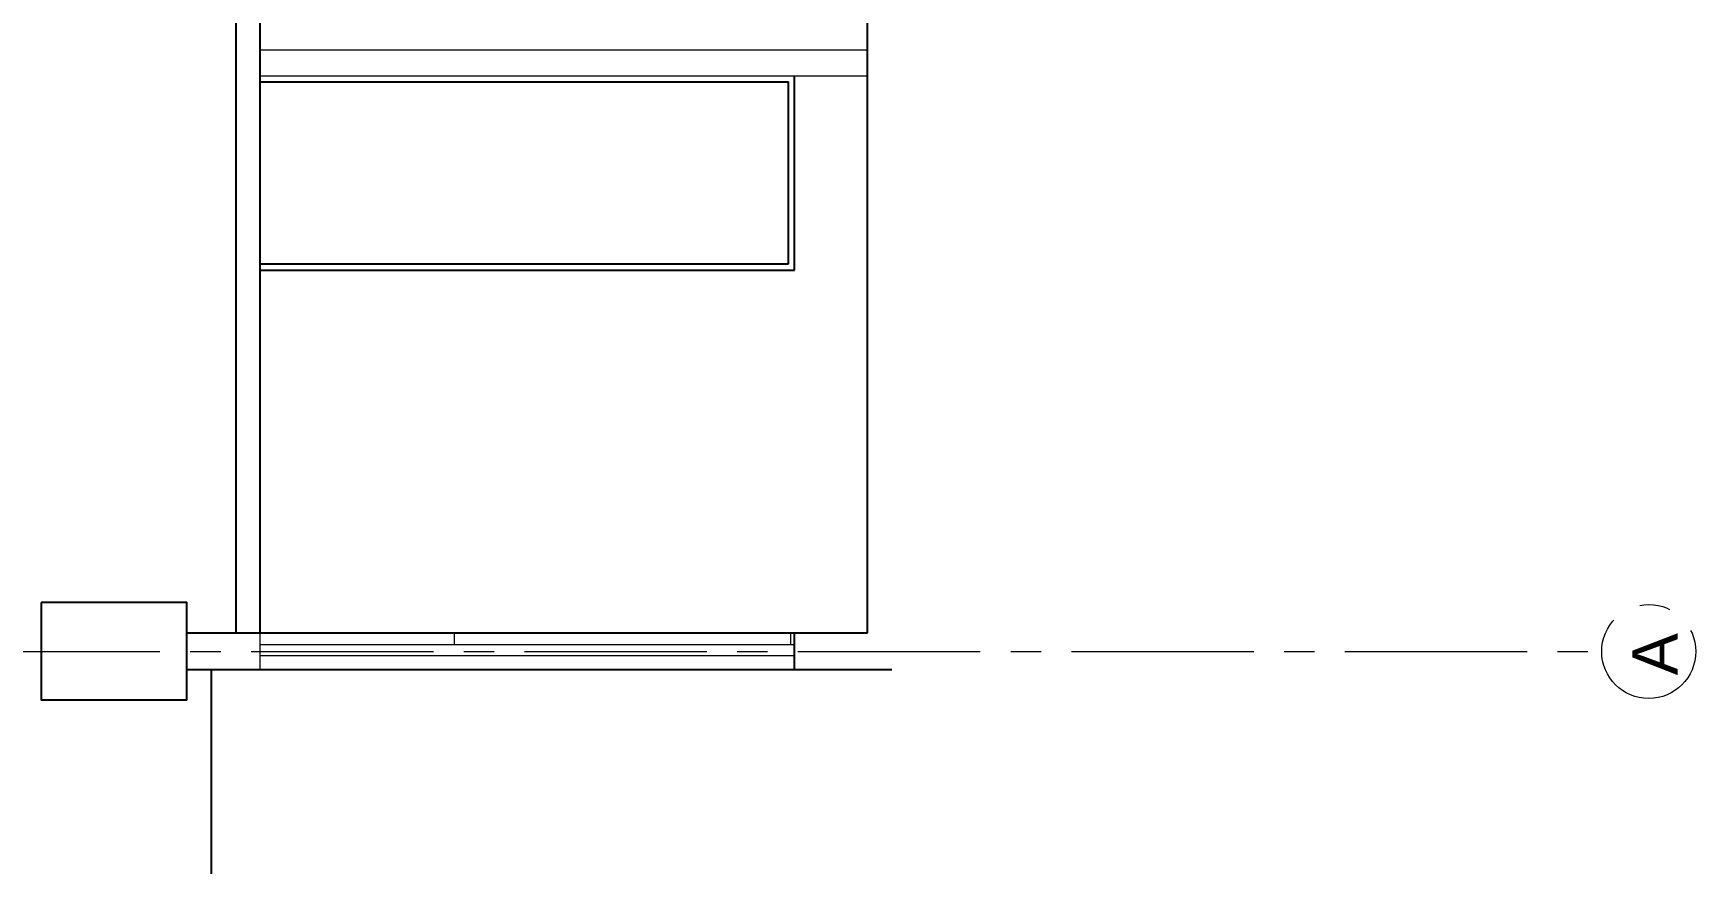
# Model space of a CAD drawing. Header units: metres. Extents: x -1.5 to 23.8, y -25.4 to 20.7.
# Drawn here: x 16.97 to 23.81, y -0.84 to 2.62 of the extents above; entities that cross this region are included whole.
import ezdxf

# ---------------------------------------------------------------- set-up
doc = ezdxf.new("R2010")
doc.units = ezdxf.units.M
doc.linetypes.add('CENTER2', pattern=[1.125, 0.75, -0.125, 0.125, -0.125])
for name, color, linetype, lineweight in [('A-ANNO-SYMB', 6, 'Continuous', 18), ('A-ANNO-TEXT', 3, 'Continuous', 18), ('A-SECT B-MCUT', 255, 'Continuous', 20)]:
    doc.layers.add(name, color=color, linetype=linetype, lineweight=lineweight)
doc.layers.add('A-DOOR-FULL', color=2, linetype='Continuous')
doc.styles.get("Standard").update_dxf_attribs({"font": 'Arial.ttf'})

msp = doc.modelspace()

# ---------------------------------------------------------------- linework, layer by layer
at = {"layer": 'A-ANNO-SYMB', "linetype": 'CENTER2'}
msp.add_lwpolyline([(14.4891, 0.0736), (23.4205, 0.0736)], dxfattribs=at)
msp.add_circle((23.614, 0.0736), 0.1935, dxfattribs=at)
at = {"layer": 'A-DOOR-FULL'}
for p, q in [((17.9, 2.4188), (20.075, 2.4188)), ((20.075, 1.6688), (20.075, 2.4188)), ((20.1, 1.6438), (20.1, 2.4438)), ((17.9, 1.6688), (20.075, 1.6688)), ((17.9, 1.6438), (20.1, 1.6438))]:
    msp.add_line(p, q, dxfattribs=at)
at = {"layer": 'A-SECT B-MCUT', "lineweight": -2}
for p, q in [((17.8, 5.85), (17.8015, 0.15)), ((17.9, 5.85), (17.9, 0.15)), ((20.4, 0.15), (20.4, 5.85)), ((17.6, 0.15), (20.4, 0.15)), ((20.1, 0), (20.1, 0.15)), ((17.6, 0), (20.5, 0)), ((17.7, 0), (17.7, -0.8413))]:
    msp.add_line(p, q, dxfattribs=at)
at = {"layer": 'A-SECT B-MCUT'}
for p, q in [((17.9, 2.55), (20.4, 2.55)), ((17.9, 2.4438), (20.4, 2.4438)), ((20.1, 0.15), (17.9, 0.15)), ((17.9, 0.15), (17.9, 0)), ((18.7, 0.15), (18.7, 0.1005)), ((20.085, 0.1005), (20.085, 0.15)), ((20.1, 0.1005), (17.9, 0.1005)), ((20.1, 0.0555), (17.9, 0.0555))]:
    msp.add_line(p, q, dxfattribs=at)
at = {"layer": 'A-SECT B-MCUT', "lineweight": -2}
msp.add_lwpolyline([(17, 0.275), (17, -0.125), (17.6, -0.125), (17.6, 0.275)], close=True, dxfattribs=at)

# ---------------------------------------------------------------- texts
at = {"layer": 'A-ANNO-TEXT', "insert": (23.6398, 0.0626), "char_height": 0.186083, "attachment_point": 5, "rotation": 90}
msp.add_mtext('{\\fArial|b0|i0|c0|p34;A}', dxfattribs=at)

doc.saveas('drawing.dxf')
